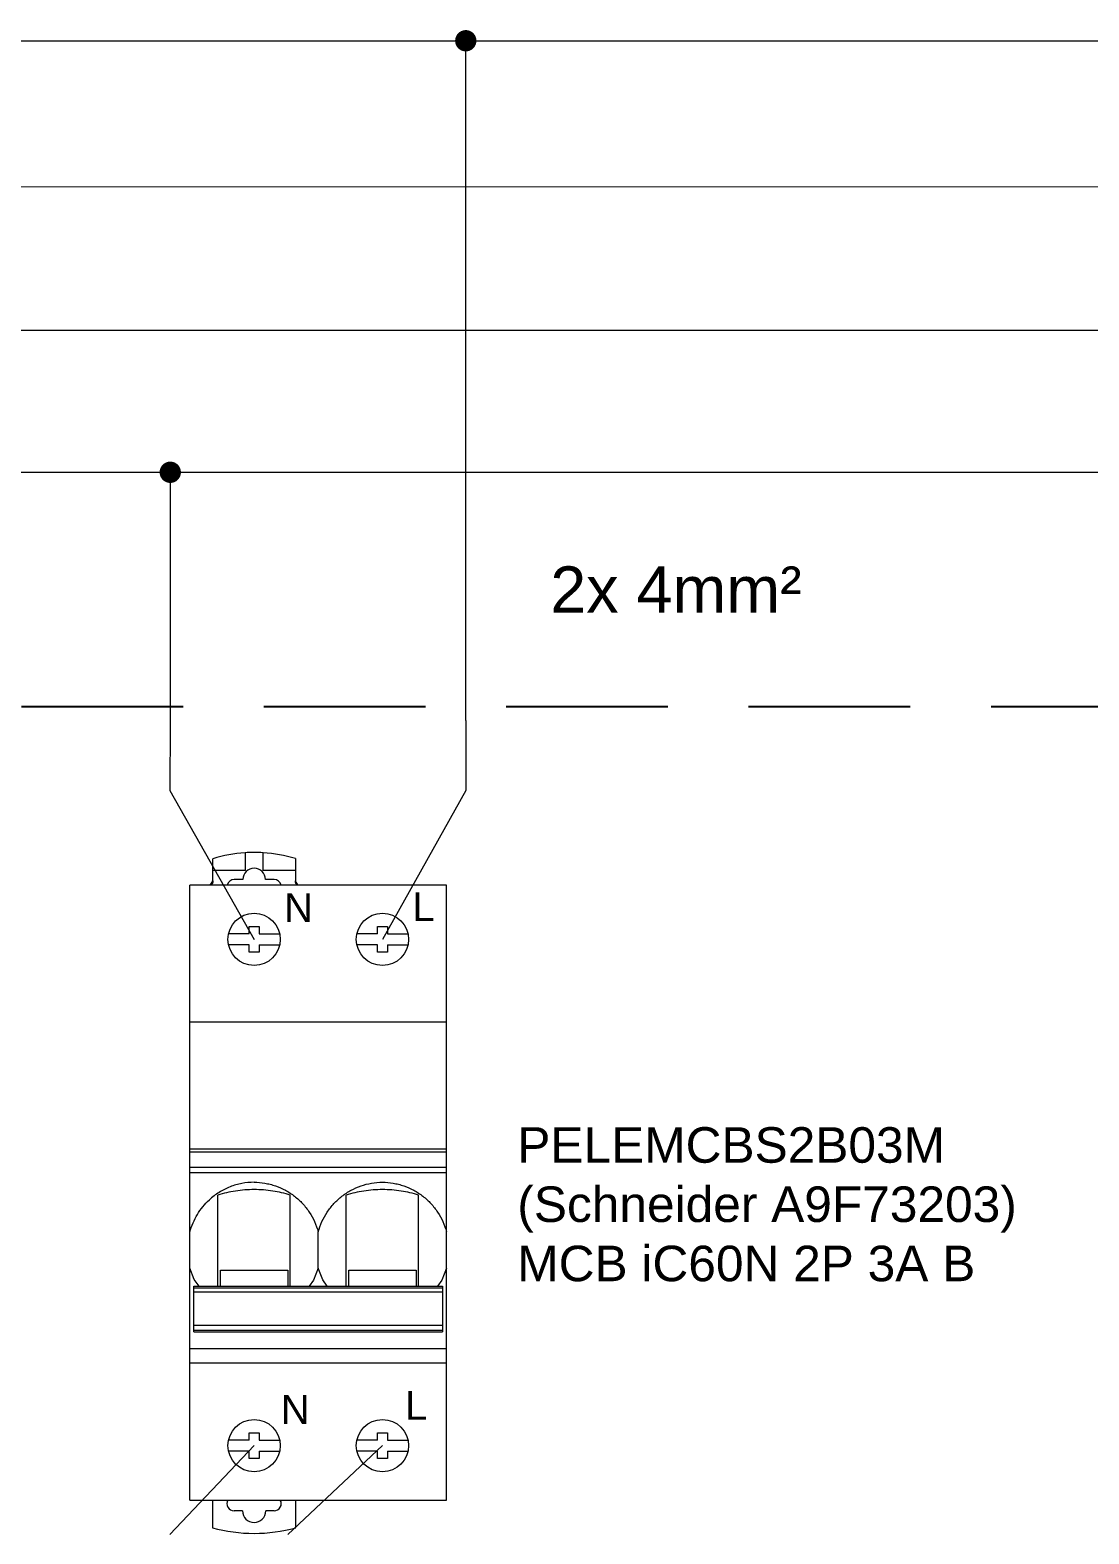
# Model space of a CAD drawing. Header units: millimetres. Extents: x 2593 to 3010, y 1326 to 1702.
# Drawn here: x 2760 to 2801.6, y 1640.9 to 1700 of the extents above; entities that cross this region are included whole.
import ezdxf

# ---------------------------------------------------------------- set-up
doc = ezdxf.new("R2010")
doc.units = ezdxf.units.MM
doc.linetypes.add('HIDDEN', pattern=[9.525, 6.35, -3.175])
for name, color, linetype, lineweight in [('01_Puissance', 250, 'Continuous', 20), ('02_Commande', 250, 'Continuous', 18), ('03_Symbole', 250, 'Continuous', 15), ('trait fin', 253, 'HIDDEN', 18)]:
    doc.layers.add(name, color=color, linetype=linetype, lineweight=lineweight)
doc.layers.add('04_Texte', color=7, linetype='Continuous')
doc.styles.get("Standard").update_dxf_attribs({"font": 'arial.ttf'})

msp = doc.modelspace()

# ---------------------------------------------------------------- linework, layer by layer
at = {"layer": '01_Puissance'}
for p, q in [((2624.075, 1699.595), (2919.346, 1699.595)), ((2624.075, 1693.91), (2919.346, 1693.817)), ((2624.075, 1688.226), (2919.346, 1688.226)), ((2624.075, 1682.64), (2919.346, 1682.64))]:
    msp.add_line(p, q, dxfattribs=at)
at = {"layer": '02_Commande'}
for p, q in [((2777.163, 1672.885), (2777.157, 1699.595)), ((2765.545, 1682.64), (2765.535, 1672.779)), ((2765.535, 1672.779), (2765.532, 1670.131)), ((2777.163, 1672.885), (2777.157, 1670.131)), ((2765.532, 1670.131), (2768.844, 1664.288)), ((2777.157, 1670.131), (2773.887, 1664.288)), ((2765.53, 1640.906), (2768.839, 1644.396)), ((2770.171, 1640.906), (2773.882, 1644.396))]:
    msp.add_line(p, q, dxfattribs=at)
at = {"layer": '02_Commande', "const_width": 0.419}
for points in [[(2776.948, 1699.595, 1), (2777.367, 1699.595, 1)], [(2765.336, 1682.64, 1), (2765.755, 1682.64, 1)]]:
    msp.add_lwpolyline(points, format="xyb", close=True, dxfattribs=at)
at = {"layer": '03_Symbole', "color": 7, "linetype": 'Continuous'}
for p, q in [((2767.215, 1666.99), (2767.215, 1667.456)), ((2768.483, 1667.69), (2768.483, 1666.99)), ((2769.195, 1666.99), (2769.195, 1667.691)), ((2770.463, 1667.46), (2770.463, 1666.99)), ((2767.215, 1666.581), (2767.215, 1666.99)), ((2768.483, 1666.99), (2767.215, 1666.99)), ((2770.463, 1666.99), (2769.195, 1666.99)), ((2770.463, 1666.99), (2770.463, 1666.581)), ((2766.317, 1642.259), (2766.317, 1666.42)), ((2776.403, 1666.42), (2766.317, 1666.42)), ((2768.397, 1666.638), (2768.055, 1666.638)), ((2769.622, 1666.638), (2769.281, 1666.638)), ((2776.403, 1642.259), (2776.403, 1666.42)), ((2768.639, 1664.502), (2767.836, 1664.502)), ((2768.639, 1664.502), (2768.639, 1664.787)), ((2768.639, 1664.787), (2769.038, 1664.787)), ((2769.038, 1664.787), (2769.038, 1664.502)), ((2769.038, 1664.502), (2769.842, 1664.502)), ((2773.682, 1664.502), (2772.879, 1664.502)), ((2773.682, 1664.502), (2773.682, 1664.787)), ((2773.682, 1664.787), (2774.081, 1664.787)), ((2774.081, 1664.787), (2774.081, 1664.502)), ((2774.081, 1664.502), (2774.885, 1664.502)), ((2768.639, 1664.075), (2767.836, 1664.075)), ((2768.639, 1663.79), (2768.639, 1664.075)), ((2769.038, 1664.075), (2769.038, 1663.79)), ((2769.038, 1664.075), (2769.842, 1664.075)), ((2773.682, 1664.075), (2772.879, 1664.075)), ((2773.682, 1663.79), (2773.682, 1664.075)), ((2774.081, 1664.075), (2774.081, 1663.79)), ((2774.081, 1664.075), (2774.885, 1664.075)), ((2769.038, 1663.79), (2768.639, 1663.79)), ((2774.081, 1663.79), (2773.682, 1663.79)), ((2776.403, 1661.035), (2766.317, 1661.035)), ((2776.403, 1656.048), (2766.317, 1656.048)), ((2766.317, 1655.934), (2776.403, 1655.934)), ((2766.317, 1655.336), (2776.403, 1655.336)), ((2776.403, 1655.11), (2766.317, 1655.11)), ((2767.414, 1650.662), (2767.414, 1654.237)), ((2770.263, 1650.662), (2770.263, 1654.237)), ((2772.457, 1650.662), (2772.457, 1654.237)), ((2775.306, 1650.662), (2775.306, 1654.237)), ((2771.36, 1651.37), (2771.36, 1652.795)), ((2767.514, 1650.662), (2767.514, 1651.292)), ((2767.514, 1651.292), (2770.164, 1651.292)), ((2770.164, 1651.292), (2770.164, 1650.662)), ((2772.557, 1651.292), (2775.207, 1651.292)), ((2772.557, 1650.662), (2772.557, 1651.292)), ((2775.207, 1651.292), (2775.207, 1650.662)), ((2766.474, 1648.871), (2766.474, 1650.662)), ((2766.474, 1650.662), (2776.247, 1650.662)), ((2776.247, 1650.584), (2766.474, 1650.584)), ((2776.247, 1650.423), (2766.474, 1650.423)), ((2776.247, 1650.662), (2776.247, 1648.871)), ((2776.247, 1649.11), (2766.474, 1649.11)), ((2766.474, 1648.932), (2776.247, 1648.932)), ((2766.474, 1648.871), (2776.247, 1648.871)), ((2766.317, 1648.214), (2776.403, 1648.214)), ((2776.403, 1647.641), (2766.317, 1647.641)), ((2768.639, 1644.61), (2767.836, 1644.61)), ((2768.639, 1644.895), (2769.038, 1644.895)), ((2768.639, 1644.61), (2768.639, 1644.895)), ((2769.038, 1644.895), (2769.038, 1644.61)), ((2769.038, 1644.61), (2769.842, 1644.61)), ((2773.682, 1644.61), (2772.879, 1644.61)), ((2773.682, 1644.895), (2774.081, 1644.895)), ((2773.682, 1644.61), (2773.682, 1644.895)), ((2774.081, 1644.895), (2774.081, 1644.61)), ((2774.081, 1644.61), (2774.885, 1644.61)), ((2768.639, 1644.182), (2767.836, 1644.182)), ((2768.639, 1643.897), (2768.639, 1644.182)), ((2769.038, 1643.897), (2768.639, 1643.897)), ((2769.038, 1644.182), (2769.842, 1644.182)), ((2769.038, 1644.182), (2769.038, 1643.897)), ((2773.682, 1644.182), (2772.879, 1644.182)), ((2773.682, 1643.897), (2773.682, 1644.182)), ((2774.081, 1643.897), (2773.682, 1643.897)), ((2774.081, 1644.182), (2774.885, 1644.182)), ((2774.081, 1644.182), (2774.081, 1643.897)), ((2766.317, 1642.259), (2776.403, 1642.259)), ((2767.201, 1642.259), (2767.201, 1641.166)), ((2770.477, 1641.166), (2770.477, 1642.259)), ((2768.383, 1641.832), (2768.055, 1641.832)), ((2769.622, 1641.832), (2769.295, 1641.832))]:
    msp.add_line(p, q, dxfattribs=at)
for points in [[(2766.675, 1650.662), (2766.485, 1650.922), (2766.317, 1651.37)], [(2771.36, 1651.37), (2771.179, 1650.894), (2771.005, 1650.662)], [(2771.717, 1650.662), (2771.535, 1650.907), (2771.36, 1651.37)], [(2776.403, 1651.37), (2776.222, 1650.893), (2776.048, 1650.662)]]:
    msp.add_lwpolyline(points, dxfattribs=at)
for centre in [(2768.839, 1664.288), (2773.882, 1664.288), (2768.839, 1644.396), (2773.882, 1644.396)]:
    msp.add_circle(centre, 1.026, dxfattribs=at)
for centre, radius, start, end in [((2768.845, 1662.189), 5.513, 93.76682, 107.19779), ((2768.845, 1662.189), 5.513, 86.35908, 93.76682), ((2768.845, 1662.189), 5.513, 72.93368, 86.35908), ((2766.931, 1666.646), 0.284, 308.51626, 347.03189), ((2766.931, 1666.645), 0.284, 347.0631, 359.98494), ((2768.056, 1666.353), 0.285, 90.0557, 166.52402), ((2769.622, 1666.353), 0.285, 13.47391, 89.94427), ((2770.747, 1666.645), 0.284, 180.01521, 192.87361), ((2770.747, 1666.646), 0.284, 192.9049, 231.4838), ((2768.055, 1642.117), 0.285, 149.9964, 270), ((2769.622, 1642.117), 0.285, 270, 30.00379), ((2768.839, 1641.832), 0.456, 180, 0), ((2768.839, 1647.217), 6.268, 254.84901, 285.15099)]:
    msp.add_arc(centre, radius, start, end, dxfattribs=at)
msp.add_ellipse((2768.839, 1666.638), major_axis=(0, 0.443), ratio=0.997493, start_param=-1.570796, end_param=1.570796, dxfattribs=at)
for points, knots in [([(2767.215, 1666.582), (2767.215, 1666.553), (2767.206, 1666.494), (2767.18, 1666.442), (2767.164, 1666.418)], [0, 0, 0, 0, 0.500039, 1, 1, 1, 1]), ([(2770.514, 1666.418), (2770.498, 1666.442), (2770.472, 1666.494), (2770.463, 1666.553), (2770.463, 1666.582)], [0, 0, 0, 0, 0.499961, 1, 1, 1, 1]), ([(2768.839, 1654.744), (2768.678, 1654.744), (2768.356, 1654.713), (2767.89, 1654.578), (2767.457, 1654.359), (2767.199, 1654.162), (2767.081, 1654.053)], [0, 0, 0, 0, 0.249983, 0.499973, 0.749982, 1, 1, 1, 1]), ([(2768.839, 1654.456), (2768.594, 1654.456), (2768.111, 1654.42), (2767.639, 1654.311), (2767.414, 1654.237)], [0, 0, 0, 0, 0.509146, 1, 1, 1, 1]), ([(2768.839, 1654.744), (2768.981, 1654.744), (2769.196, 1654.726), (2769.475, 1654.667), (2769.749, 1654.585), (2770.077, 1654.44), (2770.436, 1654.205), (2770.752, 1653.914), (2771.018, 1653.576), (2771.226, 1653.201), (2771.323, 1652.932), (2771.36, 1652.795)], [0, 0, 0, 0, 0.125046, 0.187644, 0.250209, 0.375224, 0.500253, 0.625262, 0.750232, 0.875163, 1, 1, 1, 1]), ([(2770.263, 1654.237), (2770.039, 1654.311), (2769.567, 1654.42), (2769.084, 1654.456), (2768.839, 1654.456)], [0, 0, 0, 0, 0.490854, 1, 1, 1, 1]), ([(2771.36, 1652.795), (2771.398, 1652.932), (2771.495, 1653.201), (2771.703, 1653.576), (2771.968, 1653.914), (2772.285, 1654.205), (2772.644, 1654.44), (2773.037, 1654.614), (2773.454, 1654.72), (2773.739, 1654.744), (2773.882, 1654.744)], [0, 0, 0, 0, 0.124861, 0.249813, 0.374793, 0.499813, 0.624849, 0.749888, 0.874952, 1, 1, 1, 1]), ([(2773.882, 1654.456), (2773.637, 1654.456), (2773.154, 1654.42), (2772.682, 1654.311), (2772.457, 1654.237)], [0, 0, 0, 0, 0.509146, 1, 1, 1, 1]), ([(2773.882, 1654.744), (2774.024, 1654.744), (2774.239, 1654.726), (2774.518, 1654.667), (2774.792, 1654.585), (2775.12, 1654.44), (2775.479, 1654.205), (2775.795, 1653.914), (2776.061, 1653.576), (2776.268, 1653.201), (2776.366, 1652.932), (2776.403, 1652.795)], [0, 0, 0, 0, 0.125046, 0.187644, 0.250209, 0.375224, 0.500253, 0.625262, 0.750232, 0.875163, 1, 1, 1, 1]), ([(2775.306, 1654.237), (2775.082, 1654.311), (2774.61, 1654.42), (2774.127, 1654.456), (2773.882, 1654.456)], [0, 0, 0, 0, 0.490854, 1, 1, 1, 1]), ([(2766.317, 1652.795), (2766.35, 1652.914), (2766.433, 1653.15), (2766.603, 1653.482), (2766.819, 1653.787), (2766.99, 1653.969), (2767.081, 1654.053)], [0, 0, 0, 0, 0.249803, 0.499808, 0.749905, 1, 1, 1, 1])]:
    msp.add_open_spline(points, degree=3, knots=knots, dxfattribs=at)
at = {"layer": 'trait fin', "lineweight": -3}
msp.add_lwpolyline([(2607.296, 1673.441), (2953.139, 1673.441), (2953.139, 1559.664), (2607.296, 1559.664)], close=True, dxfattribs=at)

# ---------------------------------------------------------------- texts
at = {"layer": '04_Texte', "lineweight": -3, "insert": (2780.479, 1678.943), "char_height": 1.8183, "attachment_point": 1}
msp.add_mtext_dynamic_manual_height_columns('2x 4mm²', width=14.58471, gutter_width=9.092, heights=[0], dxfattribs=at)
at = {"layer": '04_Texte', "attachment_point": 1}
for s, width, gutter_width, heights, insert, char_height in [('N', 1.13345, 5.667, [0], (2770.013, 1666.102), 1.133), ('L', 1.13345, 5.667, [0], (2775.06, 1666.139), 1.133), ('PELEMCBS2B03M\\P(Schneider A9F73203)\\PMCB iC60N 2P 3A B', 34.26319, 6.983, [8.558], (2779.182, 1656.908), 1.39653), ('N', 1.13345, 5.667, [0], (2769.883, 1646.385), 1.133), ('L', 1.13345, 5.667, [0], (2774.77, 1646.544), 1.133)]:
    msp.add_mtext_dynamic_manual_height_columns(s, width=width, gutter_width=gutter_width, heights=heights, dxfattribs=dict(at, insert=insert, char_height=char_height))

doc.saveas('drawing.dxf')
